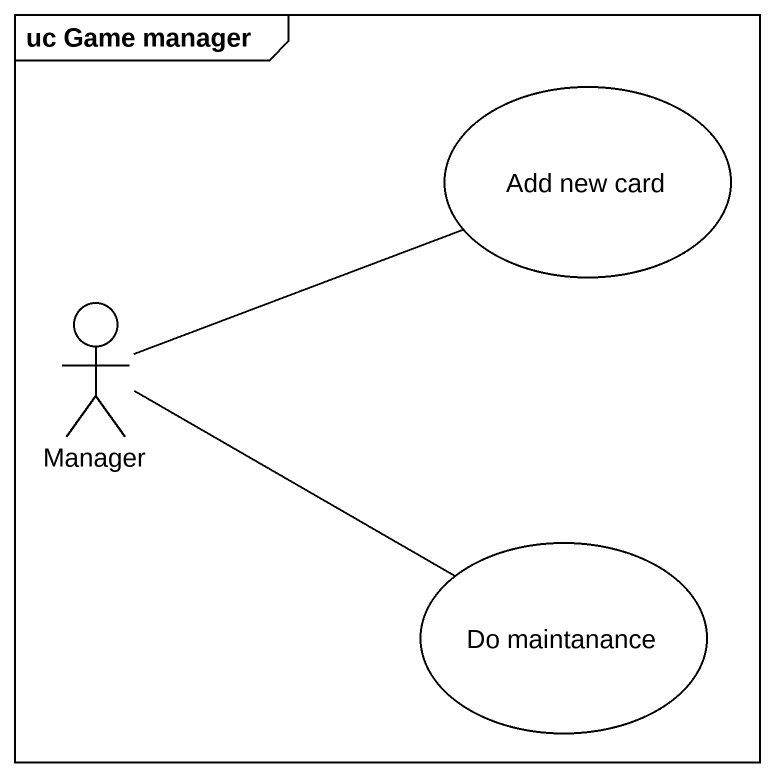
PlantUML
@startuml
mainframe uc Game manager
usecase "Add new card" as Add_new_card
actor Manager
usecase "Do maintanance" as Do_maintanance
Manager -right- Add_new_card
Manager -right- Do_maintanance
@enduml
